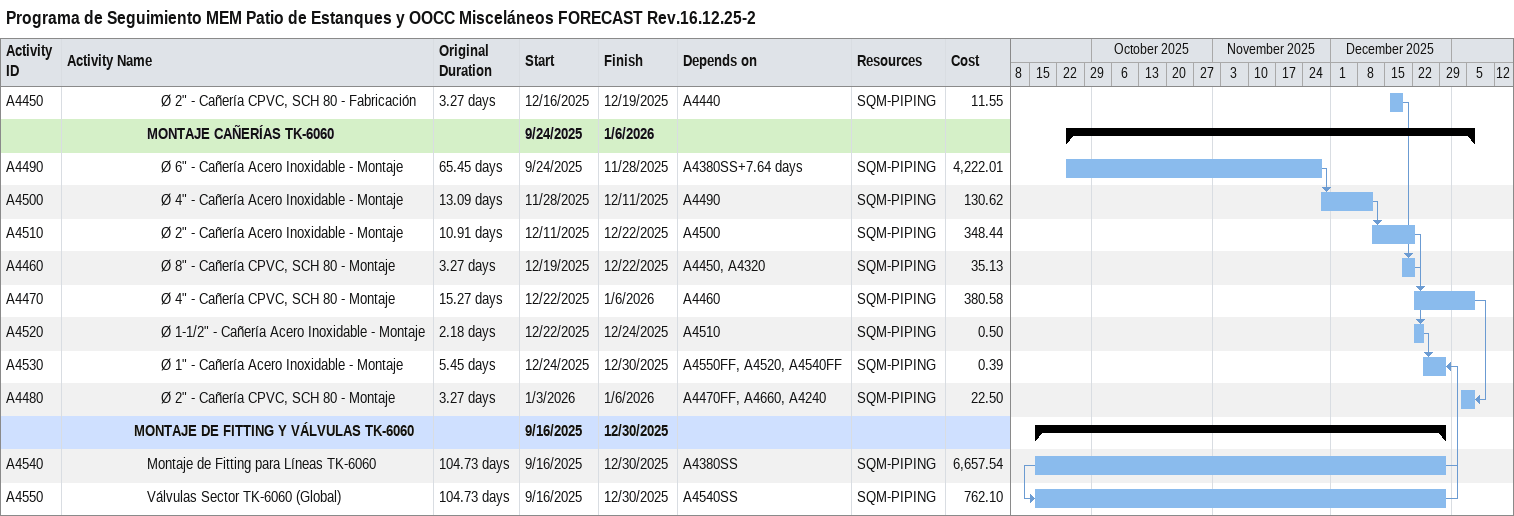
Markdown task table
Programa de Seguimiento MEM Patio de Estanques y OOCC Misceláneos FORECAST Rev.16.12.25-2

| ID | Level | Task | Original duration | Start | Finish | Predecessors | Resources | Cost |
|---|---|---|---|---|---|---|---|---|
| A4450 | 8 | Ø 2" - Cañería CPVC, SCH 80 - Fabricación | 3.27d | 2025-12-16 | 2025-12-19 | A4440 | SQM-PIPING | 11.55 |
|  | 7 | **MONTAJE CAÑERÍAS TK-6060** |  | 2025-09-24 | 2026-01-06 |  |  |  |
| A4490 | 8 | Ø 6" - Cañería Acero Inoxidable - Montaje | 65.45d | 2025-09-24 | 2025-11-28 | A4380SS+7.64d | SQM-PIPING | 4222.01 |
| A4500 | 8 | Ø 4" - Cañería Acero Inoxidable - Montaje | 13.09d | 2025-11-28 | 2025-12-11 | A4490 | SQM-PIPING | 130.62 |
| A4510 | 8 | Ø 2" - Cañería Acero Inoxidable - Montaje | 10.91d | 2025-12-11 | 2025-12-22 | A4500 | SQM-PIPING | 348.44 |
| A4460 | 8 | Ø 8" - Cañería CPVC, SCH 80 - Montaje | 3.27d | 2025-12-19 | 2025-12-22 | A4450, A4320 | SQM-PIPING | 35.13 |
| A4470 | 8 | Ø 4" - Cañería CPVC, SCH 80 - Montaje | 15.27d | 2025-12-22 | 2026-01-06 | A4460 | SQM-PIPING | 380.58 |
| A4520 | 8 | Ø 1-1/2" - Cañería Acero Inoxidable - Montaje | 2.18d | 2025-12-22 | 2025-12-24 | A4510 | SQM-PIPING | 0.50 |
| A4530 | 8 | Ø 1" - Cañería Acero Inoxidable - Montaje | 5.45d | 2025-12-24 | 2025-12-30 | A4550FF, A4520, A4540FF | SQM-PIPING | 0.39 |
| A4480 | 8 | Ø 2" - Cañería CPVC, SCH 80 - Montaje | 3.27d | 2026-01-03 | 2026-01-06 | A4470FF, A4660, A4240 | SQM-PIPING | 22.50 |
|  | 6 | **MONTAJE DE FITTING Y VÁLVULAS TK-6060** |  | 2025-09-16 | 2025-12-30 |  |  |  |
| A4540 | 7 | Montaje de Fitting para Líneas TK-6060 | 104.73d | 2025-09-16 | 2025-12-30 | A4380SS | SQM-PIPING | 6657.54 |
| A4550 | 7 | Válvulas Sector TK-6060 (Global) | 104.73d | 2025-09-16 | 2025-12-30 | A4540SS | SQM-PIPING | 762.10 |
